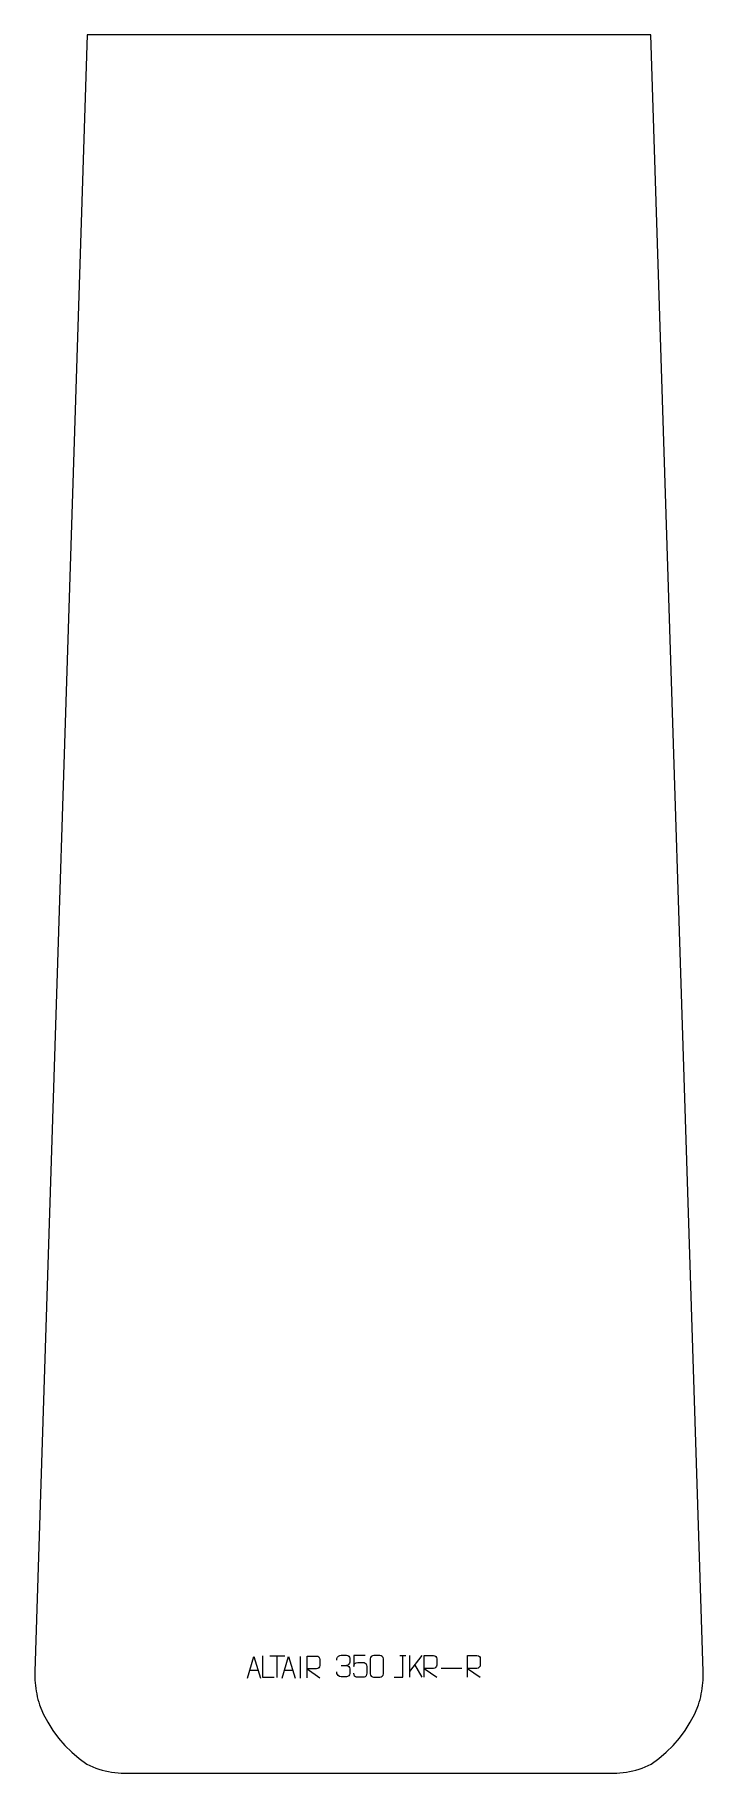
# Model space of a CAD drawing. Header units: millimetres. Extents: x -385 to 385, y -1250 to 750.
import ezdxf

# ---------------------------------------------------------------- set-up
doc = ezdxf.new("R2010")
doc.units = ezdxf.units.MM
doc.header["$MEASUREMENT"] = 0
doc.layers.add('layer 1', color=7, linetype='Continuous')

msp = doc.modelspace()

# ---------------------------------------------------------------- linework, layer by layer
at = {"layer": 'layer 1', "color": 242, "lineweight": 9}
msp.add_open_spline([(281.2491, -1249.9995), (281.2491, -1249.9995), (-281.2501, -1249.9995), (-281.2501, -1249.9995), (-281.2501, -1249.9995), (-281.2501, -1249.9995), (-284.993, -1249.9245), (-284.993, -1249.9245), (-284.993, -1249.9245), (-284.993, -1249.9245), (-288.7303, -1249.6999), (-288.7303, -1249.6999), (-288.7303, -1249.6999), (-288.7303, -1249.6999), (-292.4548, -1249.3272), (-292.4548, -1249.3272), (-292.4548, -1249.3272), (-292.4548, -1249.3272), (-296.162, -1248.8054), (-296.162, -1248.8054), (-296.162, -1248.8054), (-296.162, -1248.8054), (-299.8452, -1248.1348), (-299.8452, -1248.1348), (-299.8452, -1248.1348), (-299.8452, -1248.1348), (-303.4984, -1247.3189), (-303.4984, -1247.3189), (-303.4984, -1247.3189), (-303.4984, -1247.3189), (-307.1167, -1246.3564), (-307.1167, -1246.3564), (-307.1167, -1246.3564), (-307.1167, -1246.3564), (-310.6928, -1245.251), (-310.6928, -1245.251), (-310.6928, -1245.251), (-310.6928, -1245.251), (-314.2223, -1244.0037), (-314.2223, -1244.0037), (-314.2223, -1244.0037), (-314.2223, -1244.0037), (-317.6996, -1242.6153), (-317.6996, -1242.6153), (-317.6996, -1242.6153), (-317.6996, -1242.6153), (-321.1182, -1241.0897), (-321.1182, -1241.0897), (-321.1182, -1241.0897), (-321.1182, -1241.0897), (-324.4727, -1239.4293), (-324.4727, -1239.4293), (-324.4727, -1239.4293), (-324.4727, -1239.4293), (-333.5162, -1233.0142), (-333.5162, -1233.0142), (-333.5162, -1233.0142), (-333.5162, -1233.0142), (-342.0195, -1225.8995), (-342.0195, -1225.8995), (-342.0195, -1225.8995), (-342.0195, -1225.8995), (-349.9301, -1218.1309), (-349.9301, -1218.1309), (-349.9301, -1218.1309), (-349.9301, -1218.1309), (-357.1948, -1209.7557), (-357.1948, -1209.7557), (-357.1948, -1209.7557), (-357.1948, -1209.7557), (-363.7704, -1200.8286), (-363.7704, -1200.8286), (-363.7704, -1200.8286), (-363.7704, -1200.8286), (-369.6141, -1191.4072), (-369.6141, -1191.4072), (-369.6141, -1191.4072), (-369.6141, -1191.4072), (-374.6884, -1181.5485), (-374.6884, -1181.5485), (-374.6884, -1181.5485), (-374.6884, -1181.5485), (-378.9616, -1171.3181), (-378.9616, -1171.3181), (-378.9616, -1171.3181), (-378.9616, -1171.3181), (-379.9268, -1168.2292), (-379.9268, -1168.2292), (-379.9268, -1168.2292), (-379.9268, -1168.2292), (-380.8021, -1165.1138), (-380.8021, -1165.1138), (-380.8021, -1165.1138), (-380.8021, -1165.1138), (-381.5861, -1161.9743), (-381.5861, -1161.9743), (-381.5861, -1161.9743), (-381.5861, -1161.9743), (-382.2777, -1158.8129), (-382.2777, -1158.8129), (-382.2777, -1158.8129), (-382.2777, -1158.8129), (-382.8784, -1155.6324), (-382.8784, -1155.6324), (-382.8784, -1155.6324), (-382.8784, -1155.6324), (-383.3848, -1152.4365), (-383.3848, -1152.4365), (-383.3848, -1152.4365), (-383.3848, -1152.4365), (-383.7985, -1149.2274), (-383.7985, -1149.2274), (-383.7985, -1149.2274), (-383.7985, -1149.2274), (-384.1185, -1146.0077), (-384.1185, -1146.0077), (-384.1185, -1146.0077), (-384.1185, -1146.0077), (-384.3446, -1142.7792), (-384.3446, -1142.7792), (-384.3446, -1142.7792), (-384.3446, -1142.7792), (-384.4764, -1139.5458), (-384.4764, -1139.5458), (-384.4764, -1139.5458), (-384.4764, -1139.5458), (-384.5141, -1136.3091), (-384.5141, -1136.3091), (-384.5141, -1136.3091), (-384.5141, -1136.3091), (-384.458, -1133.0739), (-384.458, -1133.0739), (-384.458, -1133.0739), (-384.458, -1133.0739), (-324.1027, 749.9996), (-324.1027, 749.9996), (-324.1027, 749.9996), (-324.1027, 749.9996), (324.102, 749.9996), (324.102, 749.9996), (324.102, 749.9996), (324.102, 749.9996), (384.4572, -1133.0739), (384.4572, -1133.0739), (384.4572, -1133.0739), (384.4572, -1133.0739), (384.5141, -1136.3091), (384.5141, -1136.3091), (384.5141, -1136.3091), (384.5141, -1136.3091), (384.4754, -1139.5458), (384.4754, -1139.5458), (384.4754, -1139.5458), (384.4754, -1139.5458), (384.3446, -1142.7792), (384.3446, -1142.7792), (384.3446, -1142.7792), (384.3446, -1142.7792), (384.1184, -1146.0077), (384.1184, -1146.0077), (384.1184, -1146.0077), (384.1184, -1146.0077), (383.7979, -1149.2274), (383.7979, -1149.2274), (383.7979, -1149.2274), (383.7979, -1149.2274), (383.3839, -1152.4365), (383.3839, -1152.4365), (383.3839, -1152.4365), (383.3839, -1152.4365), (382.8774, -1155.6324), (382.8774, -1155.6324), (382.8774, -1155.6324), (382.8774, -1155.6324), (382.2777, -1158.8129), (382.2777, -1158.8129), (382.2777, -1158.8129), (382.2777, -1158.8129), (381.5854, -1161.9743), (381.5854, -1161.9743), (381.5854, -1161.9743), (381.5854, -1161.9743), (380.8014, -1165.1138), (380.8014, -1165.1138), (380.8014, -1165.1138), (380.8014, -1165.1138), (379.9268, -1168.2292), (379.9268, -1168.2292), (379.9268, -1168.2292), (379.9268, -1168.2292), (378.9617, -1171.3181), (378.9617, -1171.3181), (378.9617, -1171.3181), (378.9617, -1171.3181), (374.6885, -1181.5485), (374.6885, -1181.5485), (374.6885, -1181.5485), (374.6885, -1181.5485), (369.6142, -1191.4072), (369.6142, -1191.4072), (369.6142, -1191.4072), (369.6142, -1191.4072), (363.7704, -1200.8286), (363.7704, -1200.8286), (363.7704, -1200.8286), (363.7704, -1200.8286), (357.1949, -1209.7557), (357.1949, -1209.7557), (357.1949, -1209.7557), (357.1949, -1209.7557), (349.9291, -1218.1309), (349.9291, -1218.1309), (349.9291, -1218.1309), (349.9291, -1218.1309), (342.0195, -1225.8995), (342.0195, -1225.8995), (342.0195, -1225.8995), (342.0195, -1225.8995), (333.5154, -1233.0142), (333.5154, -1233.0142), (333.5154, -1233.0142), (333.5154, -1233.0142), (324.4727, -1239.4293), (324.4727, -1239.4293), (324.4727, -1239.4293), (324.4727, -1239.4293), (321.1174, -1241.0897), (321.1174, -1241.0897), (321.1174, -1241.0897), (321.1174, -1241.0897), (317.6986, -1242.6153), (317.6986, -1242.6153), (317.6986, -1242.6153), (317.6986, -1242.6153), (314.2223, -1244.0037), (314.2223, -1244.0037), (314.2223, -1244.0037), (314.2223, -1244.0037), (310.6929, -1245.251), (310.6929, -1245.251), (310.6929, -1245.251), (310.6929, -1245.251), (307.1157, -1246.3564), (307.1157, -1246.3564), (307.1157, -1246.3564), (307.1157, -1246.3564), (303.4985, -1247.3189), (303.4985, -1247.3189), (303.4985, -1247.3189), (303.4985, -1247.3189), (299.8444, -1248.1348), (299.8444, -1248.1348), (299.8444, -1248.1348), (299.8444, -1248.1348), (296.1609, -1248.8054), (296.1609, -1248.8054), (296.1609, -1248.8054), (296.1609, -1248.8054), (292.454, -1249.3272), (292.454, -1249.3272), (292.454, -1249.3272), (292.454, -1249.3272), (288.7293, -1249.6999), (288.7293, -1249.6999), (288.7293, -1249.6999), (288.7293, -1249.6999), (284.993, -1249.9245), (284.993, -1249.9245), (284.993, -1249.9245), (284.993, -1249.9245), (281.2491, -1249.9995), (281.2491, -1249.9995)], degree=3, knots=[0, 0, 0, 0, 0.014492754, 0.014492754, 0.014492754, 0.014492754, 0.028985507, 0.028985507, 0.028985507, 0.028985507, 0.043478261, 0.043478261, 0.043478261, 0.043478261, 0.057971014, 0.057971014, 0.057971014, 0.057971014, 0.072463768, 0.072463768, 0.072463768, 0.072463768, 0.086956522, 0.086956522, 0.086956522, 0.086956522, 0.101449275, 0.101449275, 0.101449275, 0.101449275, 0.115942029, 0.115942029, 0.115942029, 0.115942029, 0.130434783, 0.130434783, 0.130434783, 0.130434783, 0.144927536, 0.144927536, 0.144927536, 0.144927536, 0.15942029, 0.15942029, 0.15942029, 0.15942029, 0.173913043, 0.173913043, 0.173913043, 0.173913043, 0.188405797, 0.188405797, 0.188405797, 0.188405797, 0.202898551, 0.202898551, 0.202898551, 0.202898551, 0.217391304, 0.217391304, 0.217391304, 0.217391304, 0.231884058, 0.231884058, 0.231884058, 0.231884058, 0.246376812, 0.246376812, 0.246376812, 0.246376812, 0.260869565, 0.260869565, 0.260869565, 0.260869565, 0.275362319, 0.275362319, 0.275362319, 0.275362319, 0.289855072, 0.289855072, 0.289855072, 0.289855072, 0.304347826, 0.304347826, 0.304347826, 0.304347826, 0.31884058, 0.31884058, 0.31884058, 0.31884058, 0.333333333, 0.333333333, 0.333333333, 0.333333333, 0.347826087, 0.347826087, 0.347826087, 0.347826087, 0.362318841, 0.362318841, 0.362318841, 0.362318841, 0.376811594, 0.376811594, 0.376811594, 0.376811594, 0.391304348, 0.391304348, 0.391304348, 0.391304348, 0.405797101, 0.405797101, 0.405797101, 0.405797101, 0.420289855, 0.420289855, 0.420289855, 0.420289855, 0.434782609, 0.434782609, 0.434782609, 0.434782609, 0.449275362, 0.449275362, 0.449275362, 0.449275362, 0.463768116, 0.463768116, 0.463768116, 0.463768116, 0.47826087, 0.47826087, 0.47826087, 0.47826087, 0.492753623, 0.492753623, 0.492753623, 0.492753623, 0.507246377, 0.507246377, 0.507246377, 0.507246377, 0.52173913, 0.52173913, 0.52173913, 0.52173913, 0.536231884, 0.536231884, 0.536231884, 0.536231884, 0.550724638, 0.550724638, 0.550724638, 0.550724638, 0.565217391, 0.565217391, 0.565217391, 0.565217391, 0.579710145, 0.579710145, 0.579710145, 0.579710145, 0.594202899, 0.594202899, 0.594202899, 0.594202899, 0.608695652, 0.608695652, 0.608695652, 0.608695652, 0.623188406, 0.623188406, 0.623188406, 0.623188406, 0.637681159, 0.637681159, 0.637681159, 0.637681159, 0.652173913, 0.652173913, 0.652173913, 0.652173913, 0.666666667, 0.666666667, 0.666666667, 0.666666667, 0.68115942, 0.68115942, 0.68115942, 0.68115942, 0.695652174, 0.695652174, 0.695652174, 0.695652174, 0.710144928, 0.710144928, 0.710144928, 0.710144928, 0.724637681, 0.724637681, 0.724637681, 0.724637681, 0.739130435, 0.739130435, 0.739130435, 0.739130435, 0.753623188, 0.753623188, 0.753623188, 0.753623188, 0.768115942, 0.768115942, 0.768115942, 0.768115942, 0.782608696, 0.782608696, 0.782608696, 0.782608696, 0.797101449, 0.797101449, 0.797101449, 0.797101449, 0.811594203, 0.811594203, 0.811594203, 0.811594203, 0.826086957, 0.826086957, 0.826086957, 0.826086957, 0.84057971, 0.84057971, 0.84057971, 0.84057971, 0.855072464, 0.855072464, 0.855072464, 0.855072464, 0.869565217, 0.869565217, 0.869565217, 0.869565217, 0.884057971, 0.884057971, 0.884057971, 0.884057971, 0.898550725, 0.898550725, 0.898550725, 0.898550725, 0.913043478, 0.913043478, 0.913043478, 0.913043478, 0.927536232, 0.927536232, 0.927536232, 0.927536232, 0.942028986, 0.942028986, 0.942028986, 0.942028986, 0.956521739, 0.956521739, 0.956521739, 0.956521739, 0.971014493, 0.971014493, 0.971014493, 0.971014493, 1, 1, 1, 1], dxfattribs=at)
at = {"layer": 'layer 1', "color": 250, "lineweight": 9}
for points, knots in [([(-139.8228, -1140.5951), (-139.8228, -1140.5951), (-132.4518, -1115.6416), (-132.4518, -1115.6416), (-132.4518, -1115.6416), (-132.4518, -1115.6416), (-124.8819, -1140.5951), (-124.8819, -1140.5951)], [0, 0, 0, 0, 0.333333333, 0.333333333, 0.333333333, 0.333333333, 1, 1, 1, 1]), ([(-109.0062, -1140.0274), (-109.0062, -1140.0274), (-121.9553, -1140.0274), (-121.9553, -1140.0274), (-121.9553, -1140.0274), (-121.9553, -1140.0274), (-121.9553, -1115.0738), (-121.9553, -1115.0738)], [0, 0, 0, 0, 0.333333333, 0.333333333, 0.333333333, 0.333333333, 1, 1, 1, 1]), ([(-99.8228, -1140.5951), (-99.8228, -1140.5951), (-92.4518, -1115.6416), (-92.4518, -1115.6416), (-92.4518, -1115.6416), (-92.4518, -1115.6416), (-84.8819, -1140.5951), (-84.8819, -1140.5951)], [0, 0, 0, 0, 0.333333333, 0.333333333, 0.333333333, 0.333333333, 1, 1, 1, 1]), ([(-71.2258, -1140.1039), (-71.2258, -1140.1039), (-71.2258, -1115.1504), (-71.2258, -1115.1504), (-71.2258, -1115.1504), (-67.631, -1115.1504), (-64.0355, -1115.1504), (-60.4403, -1115.1504), (-60.4403, -1115.1504), (-58.115, -1115.1881), (-56.5577, -1116.6781), (-56.5618, -1119.0445), (-56.5618, -1119.0445), (-56.5622, -1121.08), (-56.5622, -1124.1394), (-56.5618, -1126.1754), (-56.5618, -1126.1754), (-56.5683, -1128.0509), (-58.3806, -1129.9927), (-60.3901, -1130.0118), (-60.3901, -1130.0118), (-60.3901, -1130.0118), (-71.2258, -1130.0118), (-71.2258, -1130.0118), (-71.2258, -1130.0118), (-71.2258, -1130.0118), (-56.5711, -1140.1039), (-56.5711, -1140.1039)], [0, 0, 0, 0, 0.125, 0.125, 0.125, 0.125, 0.25, 0.25, 0.25, 0.25, 0.375, 0.375, 0.375, 0.375, 0.5, 0.5, 0.5, 0.5, 0.625, 0.625, 0.625, 0.625, 0.75, 0.75, 0.75, 0.75, 1, 1, 1, 1]), ([(-36.8453, -1119.7581), (-36.8453, -1119.7581), (-36.8453, -1117.9009), (-36.8453, -1117.9009), (-36.8453, -1117.9009), (-36.8596, -1116.159), (-34.1951, -1114.0409), (-32.136, -1114.0636), (-32.136, -1114.0636), (-30.0719, -1114.0636), (-28.0079, -1114.0636), (-25.9442, -1114.0636), (-25.9442, -1114.0636), (-23.7497, -1114.0548), (-22.1514, -1115.9016), (-22.107, -1117.8137), (-22.107, -1117.8137), (-22.1074, -1119.2488), (-22.1074, -1120.6839), (-22.107, -1122.1194), (-22.107, -1122.1194), (-22.1556, -1123.7729), (-23.7582, -1126.0029), (-25.9565, -1125.9929), (-25.9565, -1125.9929), (-23.7528, -1126.0041), (-22.1448, -1127.8073), (-22.0908, -1129.8668), (-22.0908, -1129.8668), (-22.0912, -1131.6515), (-22.0912, -1133.4362), (-22.0908, -1135.2213), (-22.0908, -1135.2213), (-22.0807, -1137.2827), (-24.1356, -1139.0458), (-25.9565, -1139.0377), (-25.9565, -1139.0377), (-28.0218, -1139.0374), (-30.087, -1139.0374), (-32.1526, -1139.0377), (-32.1526, -1139.0377), (-34.3212, -1139.0262), (-36.8522, -1136.626), (-36.8708, -1135.1642), (-36.8708, -1135.1642), (-36.8708, -1135.1642), (-36.8708, -1133.2556), (-36.8708, -1133.2556)], [0, 0, 0, 0, 0.076923077, 0.076923077, 0.076923077, 0.076923077, 0.153846154, 0.153846154, 0.153846154, 0.153846154, 0.230769231, 0.230769231, 0.230769231, 0.230769231, 0.307692308, 0.307692308, 0.307692308, 0.307692308, 0.384615385, 0.384615385, 0.384615385, 0.384615385, 0.461538462, 0.461538462, 0.461538462, 0.461538462, 0.538461538, 0.538461538, 0.538461538, 0.538461538, 0.615384615, 0.615384615, 0.615384615, 0.615384615, 0.692307692, 0.692307692, 0.692307692, 0.692307692, 0.769230769, 0.769230769, 0.769230769, 0.769230769, 0.846153846, 0.846153846, 0.846153846, 0.846153846, 1, 1, 1, 1]), ([(-4.5451, -1114.5485), (-4.5451, -1114.5485), (-17.3968, -1114.5485), (-17.3968, -1114.5485), (-17.3968, -1114.5485), (-17.3965, -1118.7791), (-17.3965, -1123.01), (-17.3968, -1127.2412), (-17.3968, -1127.2412), (-17.3971, -1123.9311), (-15.7661, -1122.8593), (-12.9541, -1122.7988), (-12.9541, -1122.7988), (-10.5145, -1122.7985), (-8.075, -1122.7985), (-5.6358, -1122.7988), (-5.6358, -1122.7988), (-3.986, -1122.792), (-2.5111, -1125.1725), (-2.4826, -1127.2412), (-2.4826, -1127.2412), (-2.4829, -1129.8285), (-2.4829, -1132.4161), (-2.4826, -1135.0038), (-2.4826, -1135.0038), (-2.4364, -1136.9632), (-3.9358, -1139.3995), (-5.5617, -1139.458), (-5.5617, -1139.458), (-7.5182, -1139.4577), (-12.4132, -1139.4577), (-14.3702, -1139.458), (-14.3702, -1139.458), (-16.2157, -1139.4668), (-17.3228, -1137.502), (-17.3436, -1134.9509)], [0, 0, 0, 0, 0.1, 0.1, 0.1, 0.1, 0.2, 0.2, 0.2, 0.2, 0.3, 0.3, 0.3, 0.3, 0.4, 0.4, 0.4, 0.4, 0.5, 0.5, 0.5, 0.5, 0.6, 0.6, 0.6, 0.6, 0.7, 0.7, 0.7, 0.7, 0.8, 0.8, 0.8, 0.8, 1, 1, 1, 1]), ([(5.3819, -1114.504), (7.748, -1114.504), (10.1145, -1114.504), (12.481, -1114.504), (12.481, -1114.504), (14.4615, -1114.4684), (16.4875, -1115.9627), (16.5146, -1118.4048), (16.5146, -1118.4048), (16.5142, -1124.1622), (16.5142, -1129.92), (16.5146, -1135.6782), (16.5146, -1135.6782), (16.3725, -1138.0058), (14.6661, -1139.4881), (12.481, -1139.4989), (12.481, -1139.4989), (10.1086, -1139.4985), (7.7362, -1139.4985), (5.3642, -1139.4989), (5.3642, -1139.4989), (3.4057, -1139.6045), (1.3993, -1137.7166), (1.4107, -1135.6956), (1.4107, -1135.6956), (1.4111, -1129.915), (1.4111, -1124.1347), (1.4107, -1118.3549), (1.4107, -1118.3549), (1.415, -1116.2129), (3.1921, -1114.4904), (5.3819, -1114.504)], [0, 0, 0, 0, 0.111111111, 0.111111111, 0.111111111, 0.111111111, 0.222222222, 0.222222222, 0.222222222, 0.222222222, 0.333333333, 0.333333333, 0.333333333, 0.333333333, 0.444444444, 0.444444444, 0.444444444, 0.444444444, 0.555555556, 0.555555556, 0.555555556, 0.555555556, 0.666666667, 0.666666667, 0.666666667, 0.666666667, 0.777777778, 0.777777778, 0.777777778, 0.777777778, 1, 1, 1, 1]), ([(28.9406, -1139.4801), (28.9406, -1139.4801), (38.9626, -1139.4801), (38.9626, -1139.4801), (38.9626, -1139.4801), (38.9626, -1139.4801), (38.9626, -1114.5265), (38.9626, -1114.5265)], [0, 0, 0, 0, 0.333333333, 0.333333333, 0.333333333, 0.333333333, 1, 1, 1, 1]), ([(63.4117, -1139.48), (63.4117, -1139.48), (63.4117, -1114.5265), (63.4117, -1114.5265), (63.4117, -1114.5265), (67.0065, -1114.5265), (70.602, -1114.5265), (74.1972, -1114.5265), (74.1972, -1114.5265), (76.5225, -1114.5642), (78.0798, -1116.0542), (78.0757, -1118.4206), (78.0757, -1118.4206), (78.0753, -1120.4561), (78.0753, -1123.5155), (78.0757, -1125.5515), (78.0757, -1125.5515), (78.0692, -1127.427), (76.2569, -1129.3688), (74.2474, -1129.3879), (74.2474, -1129.3879), (74.2474, -1129.3879), (63.4117, -1129.3879), (63.4117, -1129.3879), (63.4117, -1129.3879), (63.4117, -1129.3879), (78.0664, -1139.48), (78.0664, -1139.48)], [0, 0, 0, 0, 0.125, 0.125, 0.125, 0.125, 0.25, 0.25, 0.25, 0.25, 0.375, 0.375, 0.375, 0.375, 0.5, 0.5, 0.5, 0.5, 0.625, 0.625, 0.625, 0.625, 0.75, 0.75, 0.75, 0.75, 1, 1, 1, 1]), ([(113.4117, -1139.48), (113.4117, -1139.48), (113.4117, -1114.5265), (113.4117, -1114.5265), (113.4117, -1114.5265), (117.0065, -1114.5265), (120.602, -1114.5265), (124.1972, -1114.5265), (124.1972, -1114.5265), (126.5225, -1114.5642), (128.0798, -1116.0542), (128.0757, -1118.4206), (128.0757, -1118.4206), (128.0753, -1120.4561), (128.0753, -1123.5155), (128.0757, -1125.5515), (128.0757, -1125.5515), (128.0692, -1127.427), (126.2569, -1129.3688), (124.2474, -1129.3879), (124.2474, -1129.3879), (124.2474, -1129.3879), (113.4117, -1129.3879), (113.4117, -1129.3879), (113.4117, -1129.3879), (113.4117, -1129.3879), (128.0664, -1139.48), (128.0664, -1139.48)], [0, 0, 0, 0, 0.125, 0.125, 0.125, 0.125, 0.25, 0.25, 0.25, 0.25, 0.375, 0.375, 0.375, 0.375, 0.5, 0.5, 0.5, 0.5, 0.625, 0.625, 0.625, 0.625, 0.75, 0.75, 0.75, 0.75, 1, 1, 1, 1])]:
    msp.add_open_spline(points, degree=3, knots=knots, dxfattribs=at)
for points in [[(-113.9743, -1115.0973), (-113.9743, -1115.0973), (-96.9871, -1115.0973), (-96.9871, -1115.0973)], [(-105.4805, -1140.0273), (-105.4805, -1140.0273), (-105.4805, -1115.0738), (-105.4805, -1115.0738)], [(-79.3523, -1115.6313), (-79.3523, -1115.6313), (-79.3523, -1140.6054), (-79.3523, -1140.6054)], [(35.3785, -1114.5265), (35.3785, -1114.5265), (42.5467, -1114.5265), (42.5467, -1114.5265)], [(46.5127, -1114.4591), (46.5127, -1114.4591), (46.5127, -1139.4127), (46.5127, -1139.4127)], [(60.8889, -1114.4591), (60.8889, -1114.4591), (46.5127, -1133.0988), (46.5127, -1133.0988)], [(-137.1002, -1131.3457), (-137.1002, -1131.3457), (-127.6045, -1131.3457), (-127.6045, -1131.3457)], [(-97.1002, -1131.3457), (-97.1002, -1131.3457), (-87.6045, -1131.3457), (-87.6045, -1131.3457)], [(-32.1356, -1126.0033), (-32.1356, -1126.0033), (-25.9392, -1126.0033), (-25.9392, -1126.0033)], [(61.2142, -1139.3169), (61.2142, -1139.3169), (52.7437, -1125.0033), (52.7437, -1125.0033)], [(82.9383, -1128.9538), (82.9383, -1128.9538), (106.9163, -1128.9538), (106.9163, -1128.9538)]]:
    msp.add_open_spline(points, degree=3, dxfattribs=at)

doc.saveas('drawing.dxf')
